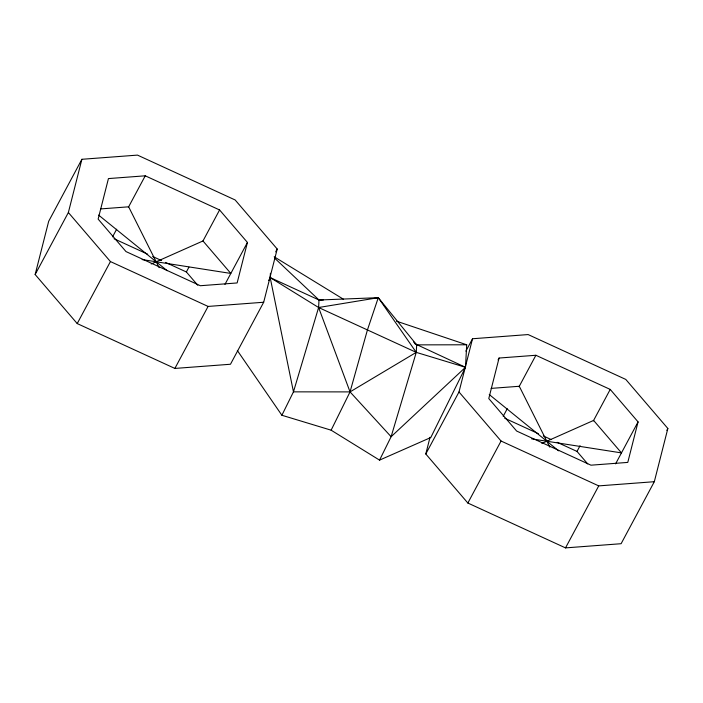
<?xml version="1.0" encoding="UTF-8"?>
<svg xmlns="http://www.w3.org/2000/svg" width="703" height="703" viewBox="0 0 703 703"><rect width="100%" height="100%" fill="white"/><g stroke="black" fill="none" stroke-linecap="round" stroke-linejoin="round"><path stroke-width="1.05" d="M396.483 321.174L466.704 344.786L465.491 367.3L430.79 437.53L379.55 460.122L331.122 430.183L281.885 415.262L293.459 391.852L270.18 277.571L270.409 273.282M35.15 274.522L48.683 221.296L81.891 159.291L137.489 155.108L235.145 199.968L277.21 249.02L263.687 302.246L230.47 364.251L174.871 368.434L77.216 323.573L35.15 274.522L68.367 212.517L81.891 159.291M247.438 242.438L237.139 282.949L200.329 285.726L125.995 251.577L98.139 219.099L108.438 178.58L145.249 175.812L219.582 209.96L247.438 242.438L224.951 284.407M465.887 351.149L472.53 338.749L528.129 334.566L625.784 379.427L667.85 428.479L654.317 481.704L621.109 543.709L565.511 547.892L467.855 503.032L425.79 453.98L430.034 437.284M425.79 453.98L458.997 391.975L472.53 338.749M499.077 358.038L488.778 398.557L516.635 431.036L590.959 465.184L627.779 462.407L638.069 421.897L610.222 389.418L535.888 355.27L499.077 358.038L498.058 359.954M268.731 280.497L270.18 277.571L319.004 300.005L321.13 300.453M331.122 430.183L350.041 391.896L367.432 329.944L378.276 297.685L319.004 300.005L274.557 258.054M379.55 460.122L391.114 436.712L416.264 352.37L416.668 344.865L378.276 297.685L318.608 307.51L270.18 277.571M112.55 236.867L116.636 229.231M128.385 207.297L145.249 175.812M77.216 323.573L110.433 261.569L68.367 212.517M197.798 285.295L186.365 271.964L188.922 267.193M202.719 241.437L219.582 209.96M174.871 368.434L208.088 306.429L263.687 302.246M275.681 251.876L277.21 249.02M503.19 416.325L507.276 408.689M519.025 386.755L535.888 355.27M467.855 503.032L501.063 441.027L458.997 391.975M587.717 463.918L577.005 451.423L580.072 445.702M593.358 420.895L610.222 389.418M565.511 547.892L598.728 485.887L654.317 481.704M615.591 463.866L638.069 421.897M666.831 430.385L667.85 428.479M414.814 343.705L465.491 367.3L391.114 436.712L350.041 391.896L318.608 307.51L319.004 300.005L323.354 299.996M151.207 263.985L202.974 240.962L230.83 273.441L142.12 259.574M541.837 443.444L593.613 420.42L621.47 452.899L531.67 438.865M375.191 298.432L378.276 297.685L416.264 352.37L465.491 367.3M100.494 208.932L128.64 206.814L159.133 267.658M491.133 388.39L519.28 386.272L549.772 447.117M466.704 344.786L416.668 344.865L413.487 341.869M114.018 238.73L147.718 254.214M152.674 256.49L161.593 260.585M165.556 262.404L186.365 271.964M504.657 418.188L538.357 433.672M543.305 435.948L551.24 439.586M557.18 442.319L577.005 451.423M110.433 261.569L208.088 306.429M501.063 441.027L598.728 485.887M274.188 256.78L343.328 299.162M489.244 394.541L558.674 450.843M98.605 215.083L167.191 270.699M237.324 350.498L281.885 415.262M318.608 307.51L293.459 391.852L350.041 391.896L416.264 352.37L318.608 307.51"/></g></svg>
